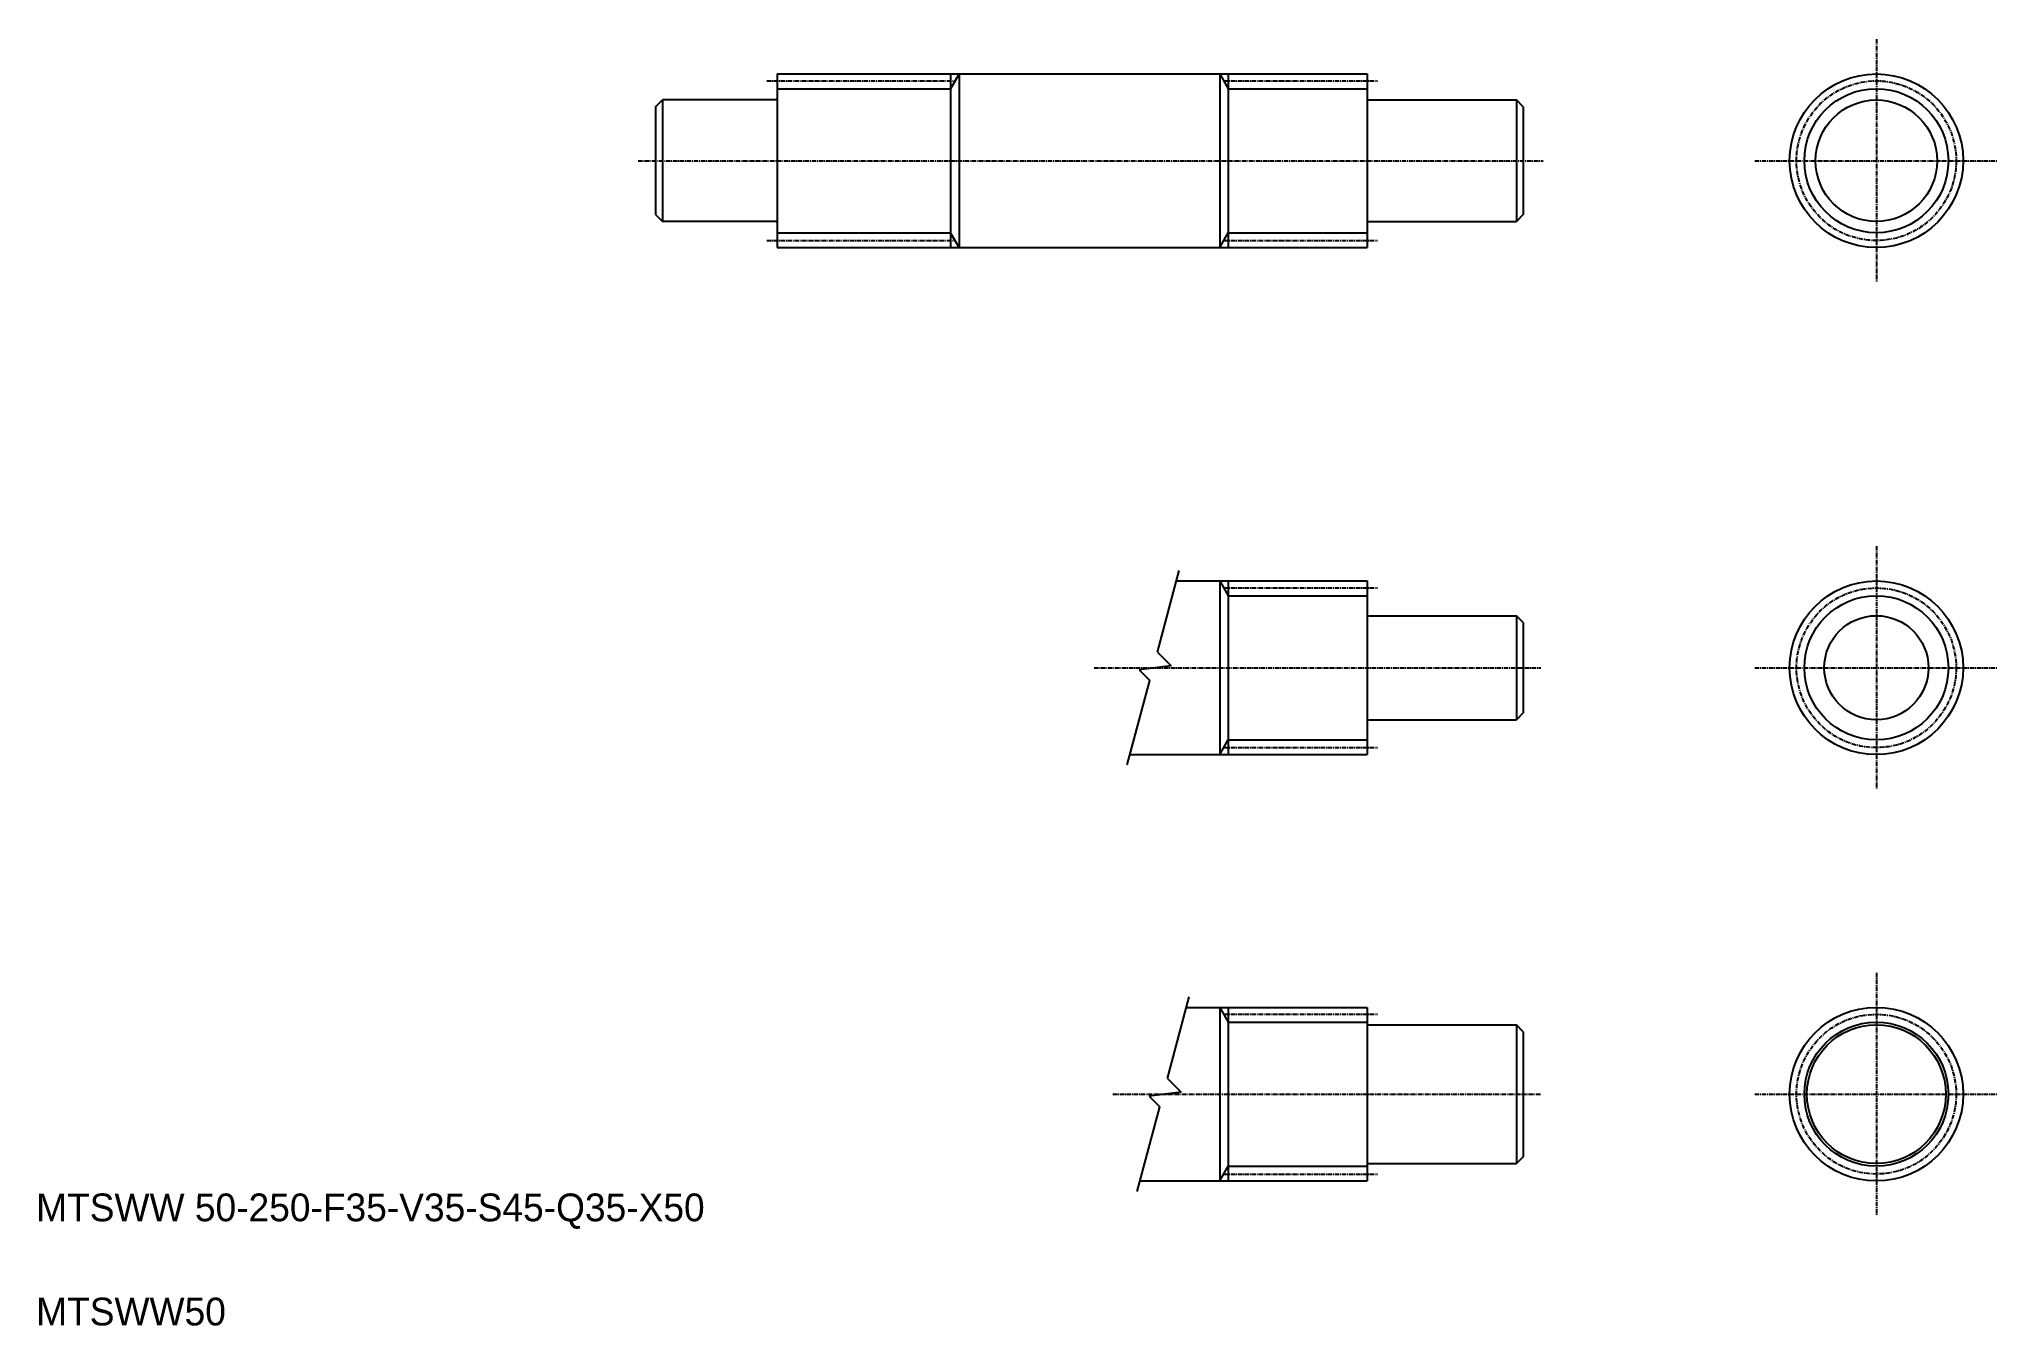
# Model space of a CAD drawing. Extents: x 53 to 618, y 87 to 457.
import ezdxf

# ---------------------------------------------------------------- set-up
doc = ezdxf.new("R2010")
doc.units = 0
doc.linetypes.add('CENTER', pattern=[2, 1.25, -0.25, 0.25, -0.25])
doc.layers.get('0').update_dxf_attribs({"linetype": 'CONTINUOUS'})
doc.layers.add('CENTER', color=1, linetype='CENTER')

msp = doc.modelspace()

# ---------------------------------------------------------------- linework, layer by layer
at = {"color": 7, "linetype": 'CONTINUOUS'}
for p, q in [((265.92, 447.46), (435.92, 447.46)), ((265.92, 447.46), (265.92, 397.46)), ((315.92, 447.46), (315.92, 397.46)), ((318.37, 447.46), (318.37, 397.46)), ((393.46, 447.46), (393.46, 397.46)), ((395.92, 447.46), (395.92, 397.46)), ((435.92, 447.46), (435.92, 397.46)), ((230.92, 437.96), (232.92, 439.96)), ((230.92, 437.96), (230.92, 406.96)), ((265.62, 439.96), (232.92, 439.96)), ((232.92, 439.96), (232.92, 404.96)), ((436.22, 439.96), (478.92, 439.96)), ((478.92, 439.96), (478.92, 404.96)), ((480.92, 437.96), (478.92, 439.96)), ((480.92, 437.96), (480.92, 406.96)), ((230.92, 406.96), (232.92, 404.96)), ((480.92, 406.96), (478.92, 404.96)), ((265.62, 404.96), (232.92, 404.96)), ((436.22, 404.96), (478.92, 404.96)), ((265.92, 397.46), (435.92, 397.46)), ((308.42, 397.46), (308.42, 397.46)), ((350.92, 397.46), (350.92, 397.46)), ((381, 301.4), (435.92, 301.4)), ((393.46, 301.4), (393.46, 251.4)), ((395.92, 301.4), (395.92, 251.4)), ((435.92, 301.4), (435.92, 251.4)), ((436.22, 291.4), (478.92, 291.4)), ((478.92, 291.4), (478.92, 261.4)), ((480.92, 289.4), (478.92, 291.4)), ((480.92, 289.4), (480.92, 263.4)), ((436.22, 261.4), (478.92, 261.4)), ((480.92, 263.4), (478.92, 261.4)), ((367.6, 251.4), (435.92, 251.4)), ((383.87, 178.58), (435.92, 178.58)), ((393.46, 178.58), (393.46, 128.58)), ((395.92, 178.58), (395.92, 128.58)), ((435.92, 178.58), (435.92, 128.58)), ((436.22, 173.58), (478.92, 173.58)), ((478.92, 173.58), (478.92, 133.58)), ((480.92, 171.58), (478.92, 173.58)), ((480.92, 171.58), (480.92, 135.58)), ((480.92, 135.58), (478.92, 133.58)), ((436.22, 133.58), (478.92, 133.58)), ((370.47, 128.58), (435.92, 128.58))]:
    msp.add_line(p, q, dxfattribs=at)
at = {"color": 3, "linetype": 'CONTINUOUS'}
for p, q in [((318.37, 447.46), (315.92, 443.21)), ((393.46, 447.46), (395.92, 443.21)), ((265.92, 443.21), (315.91, 443.21)), ((395.92, 443.21), (435.92, 443.21)), ((265.92, 401.71), (315.91, 401.71)), ((318.37, 397.46), (315.92, 401.71)), ((393.46, 397.46), (395.92, 401.71)), ((395.92, 401.71), (435.92, 401.71)), ((375.52, 280.94), (381.8, 304.4)), ((393.46, 301.4), (395.92, 297.15)), ((395.92, 297.15), (435.92, 297.15)), ((379.46, 276.99), (370.26, 275.8)), ((375.52, 280.94), (379.46, 276.99)), ((366.8, 248.4), (373.32, 272.74)), ((370.26, 275.8), (373.32, 272.74)), ((393.46, 251.4), (395.92, 255.65)), ((395.92, 255.65), (435.92, 255.65)), ((378.39, 158.13), (384.67, 181.58)), ((393.46, 178.58), (395.92, 174.33)), ((395.92, 174.33), (435.92, 174.33)), ((378.39, 158.13), (382.33, 154.18)), ((382.33, 154.18), (373.13, 152.99)), ((373.13, 152.99), (376.19, 149.92)), ((369.67, 125.58), (376.19, 149.92)), ((393.46, 128.58), (395.92, 132.83)), ((395.92, 132.83), (435.92, 132.83))]:
    msp.add_line(p, q, dxfattribs=at)
at = {"color": 7, "linetype": 'CONTINUOUS'}
for centre, radius in [((582.64, 422.46), 25), ((582.64, 422.46), 17.5), ((582.64, 276.4), 25), ((582.64, 276.4), 15), ((582.64, 153.58), 25), ((582.64, 153.58), 20)]:
    msp.add_circle(centre, radius, dxfattribs=at)
at = {"color": 3, "linetype": 'CONTINUOUS'}
for centre in [(582.64, 422.46), (582.64, 276.4), (582.64, 153.58)]:
    msp.add_circle(centre, 20.75, dxfattribs=at)
at = {"color": 7, "linetype": 'CONTINUOUS'}
for centre, start, end in [((265.62, 440.26), 270, 0), ((436.22, 440.26), 180, 270), ((265.62, 404.66), 0, 90), ((436.22, 404.66), 90, 180), ((436.22, 291.7), 180, 270), ((436.22, 261.1), 90, 180), ((436.22, 173.88), 180, 270), ((436.22, 133.28), 90, 180)]:
    msp.add_arc(centre, 0.3, start, end, dxfattribs=at)
at = {"layer": 'CENTER', "color": 1, "linetype": 'CENTER'}
for p, q in [((582.64, 457.46), (582.64, 387.46)), ((262.92, 445.46), (317.21, 445.46)), ((394.62, 445.46), (438.92, 445.46)), ((225.92, 422.46), (486.63, 422.46)), ((547.64, 422.46), (617.64, 422.46)), ((262.92, 399.46), (317.21, 399.46)), ((394.62, 399.46), (438.92, 399.46)), ((582.64, 311.4), (582.64, 241.4)), ((394.62, 299.4), (438.92, 299.4)), ((357.31, 276.4), (485.92, 276.4)), ((547.64, 276.4), (617.64, 276.4)), ((394.62, 253.4), (438.92, 253.4)), ((582.64, 188.58), (582.64, 118.58)), ((394.62, 176.58), (438.92, 176.58)), ((362.63, 153.58), (485.92, 153.58)), ((547.64, 153.58), (617.64, 153.58)), ((394.62, 130.58), (438.92, 130.58))]:
    msp.add_line(p, q, dxfattribs=at)
for centre in [(582.64, 422.46), (582.64, 276.4), (582.64, 153.58)]:
    msp.add_circle(centre, 23, dxfattribs=at)

# ---------------------------------------------------------------- texts
at = {"color": 7, "linetype": 'CONTINUOUS'}
for s, p in [('MTSWW 50-250-F35-V35-S45-Q35-X50', (52.41, 116.97)), ('MTSWW50', (52.41, 86.97))]:
    msp.add_text(s, height=8, dxfattribs=at).set_placement(p)

doc.saveas('drawing.dxf')
